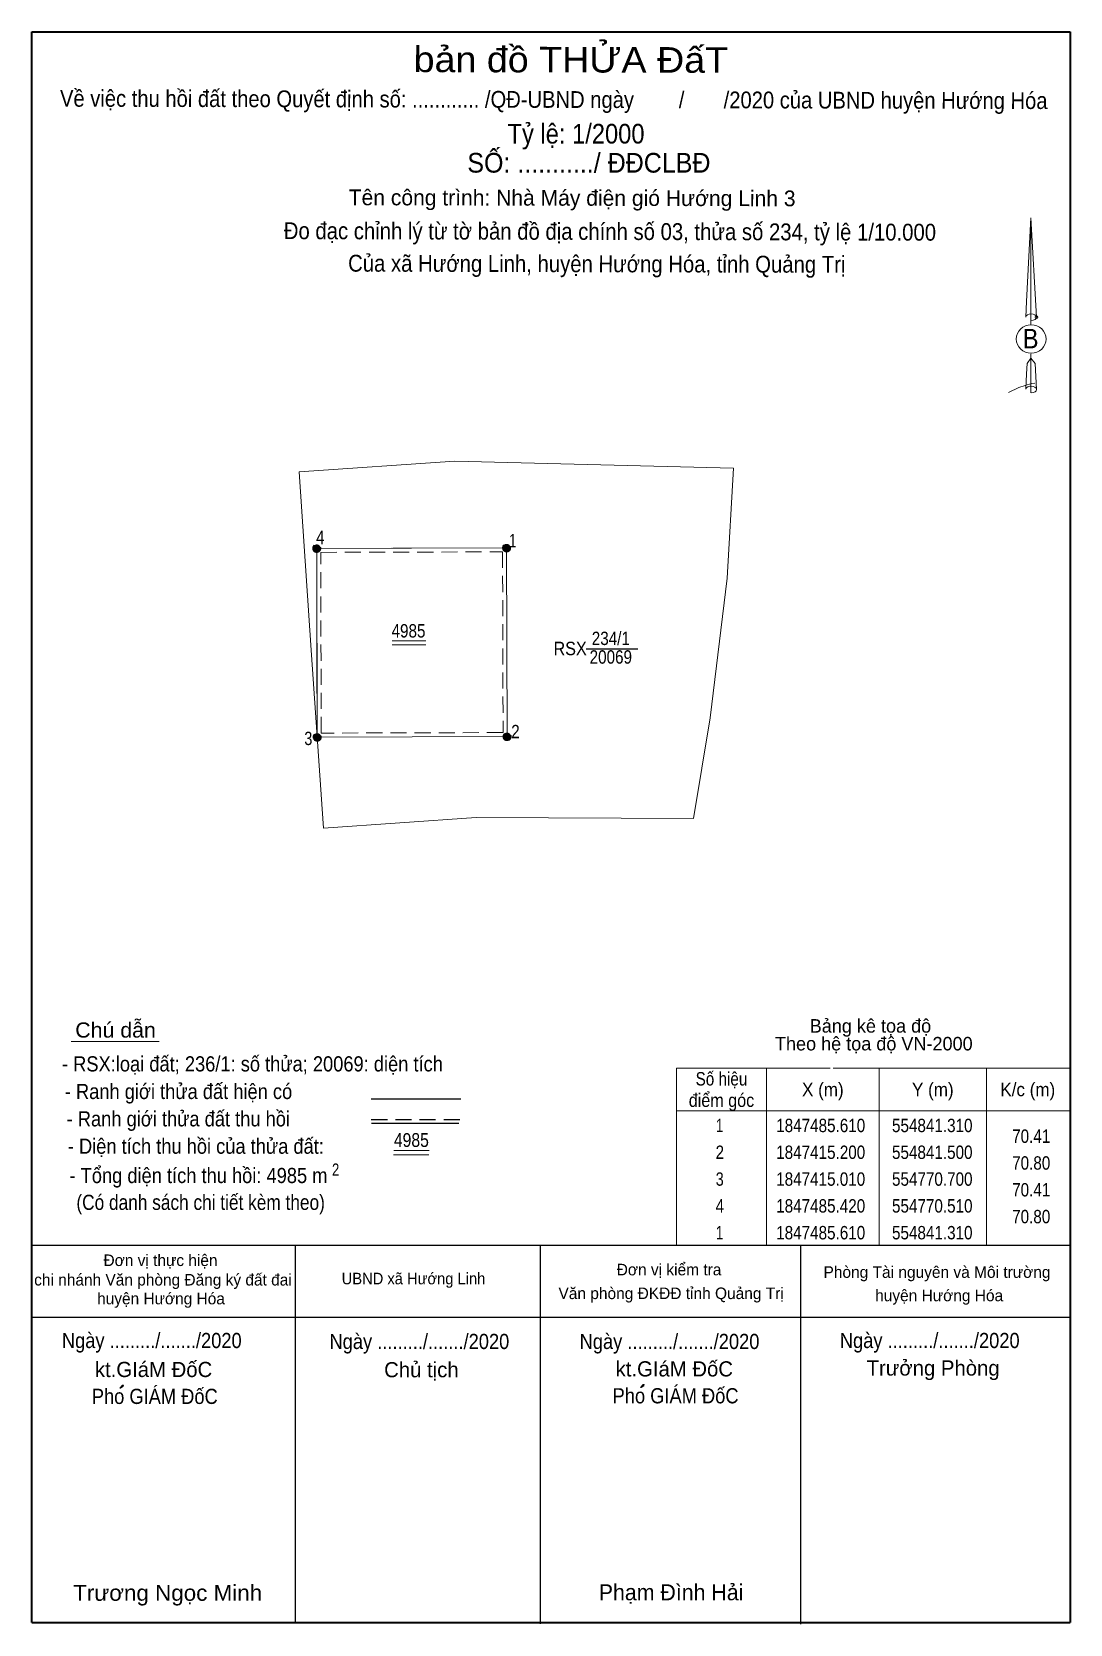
# Model space of a CAD drawing. Header units: metres. Extents: x 554664 to 555051, y 1847084 to 1847678.
import ezdxf
from ezdxf.enums import TextEntityAlignment as Align

# ---------------------------------------------------------------- set-up
doc = ezdxf.new("R2010")
doc.units = ezdxf.units.M
doc.header["$LTSCALE"] = 2
doc.header["$PDMODE"] = 32
doc.header["$PDSIZE"] = 1
doc.linetypes.add('MEDIUM_DASHED', pattern=[4.5, 3, -1.5])
doc.layers.add('10', color=7, linetype='Continuous', lineweight=13)
doc.layers.add('63', color=7, linetype='Continuous', lineweight=13)

msp = doc.modelspace()

# ---------------------------------------------------------------- hatches: boundary and pattern name
at = {"layer": '10'}
for points in [[(554772.01, 1847485.42, 1), (554769.01, 1847485.42, 1)], [(554842.81, 1847485.61, 1), (554839.81, 1847485.61, 1)], [(554772.2, 1847415.01, 1), (554769.2, 1847415.01, 1)], [(554843, 1847415.2, 1), (554840, 1847415.2, 1)], [(554698.25, 1847172.81), (554698.33, 1847172.88), (554698.37, 1847172.95), (554698.41, 1847173.11), (554698.34, 1847173.23), (554698.21, 1847173.29), (554698.08, 1847173.23), (554697.96, 1847173.15), (554697.08, 1847172.16), (554697.34, 1847172.16)], [(554892.43, 1847173.02), (554892.5, 1847173.09), (554892.54, 1847173.16), (554892.58, 1847173.33), (554892.51, 1847173.46), (554892.37, 1847173.51), (554892.25, 1847173.46), (554892.12, 1847173.37), (554891.24, 1847172.38), (554891.51, 1847172.38)]]:
    msp.add_hatch(color=256, dxfattribs=at).paths.add_polyline_path(points)

# ---------------------------------------------------------------- linework, layer by layer
at = {"layer": '10', "lineweight": 35}
for p, q in [((554664.3, 1847678.1), (555051.43, 1847678.1)), ((554664.3, 1847084.67), (554664.3, 1847678.1)), ((555051.43, 1847678.1), (555051.43, 1847084.67)), ((554664.3, 1847084.67), (555051.43, 1847084.67)), ((554664.3, 1847084.67), (555051.43, 1847084.67))]:
    msp.add_line(p, q, dxfattribs=at)
at = {"layer": '10'}
for p, q in [((555036.79, 1847608.75), (555038.89, 1847571.67)), ((555036.79, 1847608.75), (555038.89, 1847571.67)), ((555036.79, 1847608.75), (555038.89, 1847571.67)), ((555035.14, 1847577.47), (555034.85, 1847571.67)), ((555036.79, 1847572.94), (555036.79, 1847571.38)), ((555036.79, 1847571.38), (555036.79, 1847570.35)), ((555036.79, 1847570.35), (555036.79, 1847568.95)), ((555036.79, 1847570.35), (555036.79, 1847568.95)), ((555036.79, 1847570.35), (555036.79, 1847568.95)), ((555036.79, 1847556.41), (555036.79, 1847558.01)), ((555036.79, 1847556.41), (555036.79, 1847558.01)), ((555036.79, 1847556.41), (555036.79, 1847558.01)), ((555036.79, 1847556.41), (555038.44, 1847554.35)), ((555036.79, 1847556.41), (555038.44, 1847554.35)), ((555036.79, 1847556.41), (555038.44, 1847554.35)), ((555038.44, 1847554.35), (555038.89, 1847544.69)), ((555038.44, 1847554.35), (555038.89, 1847544.69)), ((555038.44, 1847554.35), (555038.89, 1847544.69)), ((555036.79, 1847545.93), (555036.79, 1847544.45)), ((555036.79, 1847544.45), (555036.79, 1847543.46)), ((555038.89, 1847544.69), (555038.89, 1847544.81)), ((554770.61, 1847447.32), (554770.51, 1847485.42)), ((554770.61, 1847447.32), (554770.7, 1847415.01)), ((554798.7, 1847450.94), (554811.15, 1847450.97)), ((554798.7, 1847449.44), (554811.15, 1847449.47)), ((554678.93, 1847301.49), (554711.78, 1847301.49)), ((554799.17, 1847259.15), (554812.29, 1847259.16)), ((554799.28, 1847260.83), (554812.39, 1847260.85))]:
    msp.add_line(p, q, dxfattribs=at)
at = {"layer": '10', "lineweight": 25}
for p, q in [((554870.99, 1847447.98), (554890.26, 1847447.98)), ((554790.8, 1847280.1), (554824.19, 1847280.1)), ((554790.94, 1847271.01), (554823.5, 1847271.01)), ((554664.3, 1847225.54), (555051.43, 1847225.54)), ((554762.6, 1847084.43), (554762.6, 1847225.34)), ((554853.93, 1847084.18), (554853.93, 1847225.09)), ((554950.99, 1847084.1), (554950.99, 1847225.54)), ((554664.3, 1847198.63), (555051.43, 1847198.63))]:
    msp.add_line(p, q, dxfattribs=at)
at = {"layer": '10', "linetype": 'MEDIUM_DASHED', "lineweight": 25}
msp.add_line((554790.86, 1847272.41), (554824.07, 1847272.41), dxfattribs=at)
at = {"layer": '10'}
for points in [[(555036.79, 1847572.94), (555036.79, 1847608.75), (555035.14, 1847577.47)], [(555036.79, 1847545.93), (555036.79, 1847556.41), (555035.43, 1847554.35), (555035.14, 1847550.47), (555034.85, 1847544.81)], [(555028.41, 1847543.54), (555032.29, 1847545.39), (555036.99, 1847546.92), (555038.23, 1847547.01)], [(554925.9, 1847515.33), (554822, 1847518), (554764, 1847514), (554768.5, 1847447.5)], [(554830, 1847385), (554911.01, 1847384.69), (554917.26, 1847422.22), (554923.52, 1847474.35), (554925.9, 1847515.33)], [(554798.88, 1847485.5), (554841.31, 1847485.61), (554841.5, 1847415.2), (554770.7, 1847415.01), (554770.51, 1847485.42), (554798.21, 1847485.49)], [(554830, 1847385), (554773, 1847381), (554768.5, 1847447.5)]]:
    msp.add_lwpolyline(points, dxfattribs=at)
msp.add_lwpolyline([(554841.31, 1847485.61), (554841.5, 1847415.2), (554770.7, 1847415.01), (554770.51, 1847485.42)], close=True, dxfattribs=at)
at = {"layer": '10', "linetype": 'MEDIUM_DASHED'}
for points in [[(554839.81, 1847484.11), (554840, 1847416.7), (554772.2, 1847416.51), (554772.01, 1847483.92)], [(554698.25, 1847172.81), (554698.33, 1847172.88), (554698.37, 1847172.95), (554698.41, 1847173.11), (554698.34, 1847173.23), (554698.21, 1847173.29), (554698.08, 1847173.23), (554697.96, 1847173.15), (554697.08, 1847172.16), (554697.34, 1847172.16)], [(554892.43, 1847173.02), (554892.5, 1847173.09), (554892.54, 1847173.16), (554892.58, 1847173.33), (554892.51, 1847173.46), (554892.37, 1847173.51), (554892.25, 1847173.46), (554892.12, 1847173.37), (554891.24, 1847172.38), (554891.51, 1847172.38)]]:
    msp.add_lwpolyline(points, close=True, dxfattribs=at)
for centre in [(554770.51, 1847485.42), (554841.31, 1847485.61), (554770.7, 1847415.01), (554841.5, 1847415.2)]:
    msp.add_circle(centre, 1.5, dxfattribs=at)
at = {"layer": '10'}
for centre, start_param, end_param in [((555036.908, 1847571.657), 1.5707963, 3.074452), ((555036.908, 1847571.657), 0.0671406, 1.5707963), ((555036.908, 1847571.657), 4.712389, 6.2831853), ((555036.908, 1847544.69), 2.4910694, 3.0742784), ((555036.908, 1847544.69), 1.5707963, 2.4910694), ((555036.908, 1847544.69), 0.0671406, 1.5707963), ((555036.908, 1847544.69), 4.712389, 6.2831853)]:
    msp.add_ellipse(centre, major_axis=(2.033, 0), ratio=0.614131, start_param=start_param, end_param=end_param, dxfattribs=at)
msp.add_ellipse((555036.906, 1847563.515), major_axis=(5.546, 0), ratio=0.952727, dxfattribs=at)
msp.add_point((555038.89, 1847571.67), dxfattribs=at)
at = {"layer": '63'}
for p, q in [((554938.23, 1847291.54), (554938.23, 1847225.54)), ((554980.23, 1847291.54), (554980.23, 1847225.54)), ((555020.23, 1847291.54), (555020.23, 1847225.54)), ((554904.63, 1847275.54), (555051.43, 1847275.54))]:
    msp.add_line(p, q, dxfattribs=at)
msp.add_lwpolyline([(554963.06, 1847291.54), (555051.43, 1847291.54), (555051.43, 1847225.54), (554904.63, 1847225.54), (554904.63, 1847291.54), (554961.9, 1847291.54)], dxfattribs=at)

# ---------------------------------------------------------------- texts
at = {"layer": '10'}
for s, height, width, p in [('bản đồ THỬA ĐấT', 9.539, 1.1, (554806.63, 1847663.09)), ('Về việc thu hồi đất theo Quyết định số: ............ /QĐ-UBND ngày        /       /2020 của UBND huyện Hướng Hóa', 6.249, 0.9, (554674.78, 1847650.19)), ('Đo đạc chỉnh lý từ tờ bản đồ địa chính số 03, thửa số 234, tỷ lệ 1/10.000', 6.29, 0.9, (554758.23, 1847600.78)), ('Của xã Hướng Linh, huyện Hướng Hóa, tỉnh Quảng Trị', 6.29, 0.9, (554782.21, 1847588.65))]:
    msp.add_text(s, height=height, rotation=359.862, dxfattribs=dict(at, width=width)).set_placement(p)
for s, height, width, p in [('Tỷ lệ: 1/2000', 7.34, 0.9, (554841.67, 1847636.43)), ('SỐ: .........../ ĐĐCLBĐ', 7.339, 0.95, (554826.67, 1847625.59))]:
    msp.add_text(s, height=height, dxfattribs=dict(at, width=width)).set_placement(p)
msp.add_text('Tên công trình: Nhà Máy điện gió Hướng Linh 3', height=5.87, rotation=359.862, dxfattribs=at).set_placement((554782.43, 1847613.43))
for s, height, width, p in [('B', 7.257, 0.9, (555036.72, 1847560.04)), ('4985', 5, 0.85, (554804.735, 1847452.16)), ('234/1', 5, 0.85, (554880.17, 1847449.34)), ('20069', 5, 0.85, (554880.17, 1847442.4)), ('Chú dẫn', 5.662, 1.05, (554695.51, 1847302.91)), ('- RSX:loại đất; 236/1: số thửa; 20069: diện tích', 5.66, 0.9, (554746.545, 1847290.28)), ('- Ranh giới thửa đất hiện có', 5.662, 0.9, (554718.985, 1847279.99)), ('- Ranh giới thửa đất thu hồi', 5.662, 0.9, (554718.91, 1847269.78)), ('- Diện tích thu hồi của thửa đất:', 5.662, 0.9, (554725.445, 1847259.57)), ('4985', 5.16, 0.85, (554805.8, 1847262.12)), ('- Tổng diện tích thu hồi: 4985 m', 5.66, 0.9, (554726.42, 1847248.64)), ('2', 4.529, 0.8, (554777.565, 1847251.41)), ('(Có danh sách chi tiết kèm theo)', 5.662, 0.85, (554727.23, 1847238.63)), ('UBND xã Hướng Linh', 4.314, 0.95, (554806.595, 1847210.87)), ('Ngày ........./......./2020', 5.662, 0.9, (554709.01, 1847187.09)), ('Ngày ........./......./2020', 5.662, 0.9, (554808.79, 1847186.73)), ('Ngày ........./......./2020', 5.662, 0.9, (554902.06, 1847186.73)), ('Ngày ........./......./2020', 5.662, 0.9, (554999.08, 1847187.09)), ('Pho GIÁM ĐốC', 5.662, 0.9, (554710.13, 1847166.24)), ('Pho GIÁM ĐốC', 5.662, 0.9, (554904.31, 1847166.47)), ('Trương Ngọc Minh', 5.947, 1.05, (554714.925, 1847092.81))]:
    msp.add_text(s, height=height, dxfattribs=dict(at, width=width)).set_placement(p, align=Align.CENTER)
for s, width, p in [(' 4', 0.85, (554773.41, 1847486.97)), (' 1', 0.75, (554844.98, 1847485.8)), ('RSX', 0.9, (554871.18, 1847445.57)), (' 2', 0.85, (554846.18, 1847414.57)), (' 3', 0.8, (554768.87, 1847412.02))]:
    msp.add_text(s, height=5, dxfattribs=dict(at, width=width)).set_placement(p, align=Align.RIGHT)
for s, height, p in [('Bảng kê tọa độ', 5.033, (554976.98, 1847304.76)), ('Theo hệ tọa độ VN-2000', 5.033, (554978.225, 1847298.13)), ('Đơn vị thực hiện', 4.306, (554712.275, 1847217.7)), ('Đơn vị kiểm tra', 4.312, (554901.885, 1847214.22)), ('Phòng Tài nguyên và Môi trường', 4.315, (555001.79, 1847213.29)), ('chi nhánh Văn phòng Đăng ký đất đai', 4.306, (554713.185, 1847210.43)), ('Văn phòng ĐKĐĐ tỉnh Quảng Trị', 4.314, (554902.66, 1847205.37)), ('huyện Hướng Hóa', 4.306, (554712.45, 1847203.41)), ('huyện Hướng Hóa', 4.315, (555002.59, 1847204.57)), ('kt.GIáM ĐốC', 5.662, (554709.675, 1847176.28)), ('Chủ tịch', 5.662, (554809.535, 1847176.19)), ('kt.GIáM ĐốC', 5.662, (554903.845, 1847176.5)), ('Trưởng Phòng', 5.664, (555000.34, 1847176.83)), ('Phạm Đình Hải', 5.947, (554902.64, 1847093.01))]:
    msp.add_text(s, height=height, dxfattribs=at).set_placement(p, align=Align.CENTER)
at = {"layer": '63'}
for s, width, p in [('Số hiệu', 0.85, (554921.425, 1847285.04)), ('điểm góc', 0.9, (554921.435, 1847277.04)), ('X (m)', 0.95, (554959.23, 1847281.04)), ('Y (m)', 0.95, (555000.23, 1847281.04)), ('K/c (m)', 0.95, (555035.635, 1847281.04)), (' 1', 0.75, (554920.03, 1847267.64)), ('1847485.610', 0.85, (554958.43, 1847267.64)), ('554841.310', 0.85, (555000.025, 1847267.64)), (' 2', 0.85, (554920.03, 1847257.64)), ('1847415.200', 0.85, (554958.43, 1847257.64)), ('554841.500', 0.85, (555000.025, 1847257.64)), (' 3', 0.8, (554920.035, 1847247.64)), ('1847415.010', 0.85, (554958.43, 1847247.64)), ('554770.700', 0.85, (555000.025, 1847247.64)), (' 4', 0.85, (554920.03, 1847237.64)), ('1847485.420', 0.85, (554958.43, 1847237.64)), ('554770.510', 0.85, (555000.025, 1847237.64)), (' 1', 0.75, (554920.03, 1847227.64)), ('1847485.610', 0.85, (554958.43, 1847227.64)), ('554841.310', 0.85, (555000.025, 1847227.64))]:
    msp.add_text(s, height=5, dxfattribs=dict(at, width=width)).set_placement(p, align=Align.CENTER)
at = {"layer": '63', "width": 0.85}
for s, p in [('70.41', (555044.03, 1847263.64)), ('70.80', (555044.03, 1847253.64)), ('70.41', (555044.03, 1847243.64)), ('70.80', (555044.03, 1847233.64))]:
    msp.add_text(s, height=5, dxfattribs=at).set_placement(p, align=Align.RIGHT)

doc.saveas('drawing.dxf')
